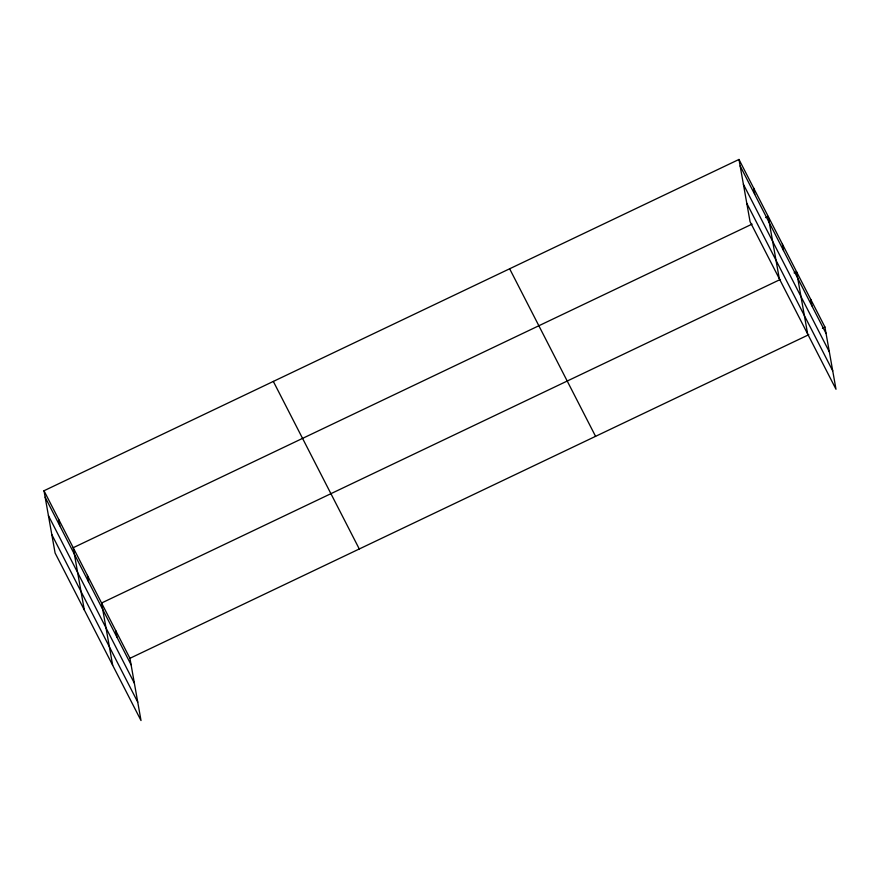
<?xml version="1.0" encoding="UTF-8"?>
<svg xmlns="http://www.w3.org/2000/svg" width="880" height="880" viewBox="0 0 880 880"><rect width="100%" height="100%" fill="white"/><g stroke="black" fill="none" stroke-linecap="round" stroke-linejoin="round"><path stroke-width="1.32" d="M44 490.743L129.932 658.306L141.02 720.544L55.088 552.981L44 490.743L738.98 159.456L824.912 327.019L836 389.257L750.068 221.694L738.98 159.456M752.081 224.114L73.216 547.712L84.304 609.95M765.721 217.613L768.196 216.425L779.284 278.663M780.439 279.4L101.574 603.009L112.662 665.247M794.079 272.91L796.554 271.722L807.642 333.96M129.932 658.306L808.797 334.697M822.437 328.196L824.912 327.019M740.135 165.935L826.067 333.498M743.413 184.338L829.345 351.89M746.79 203.302L832.722 370.854M509.641 268.785L595.573 436.337M273.339 381.425L359.282 548.977M45.155 497.222L131.087 664.785M48.433 515.625L134.365 683.177M51.81 534.578L137.742 702.141M810.733 299.365L811.888 305.844M782.375 244.079L783.53 250.558M753.588 187.946L754.743 194.425M115.753 630.652L116.908 637.131M87.395 575.366L88.55 581.834M58.608 519.233L59.763 525.712"/></g></svg>
